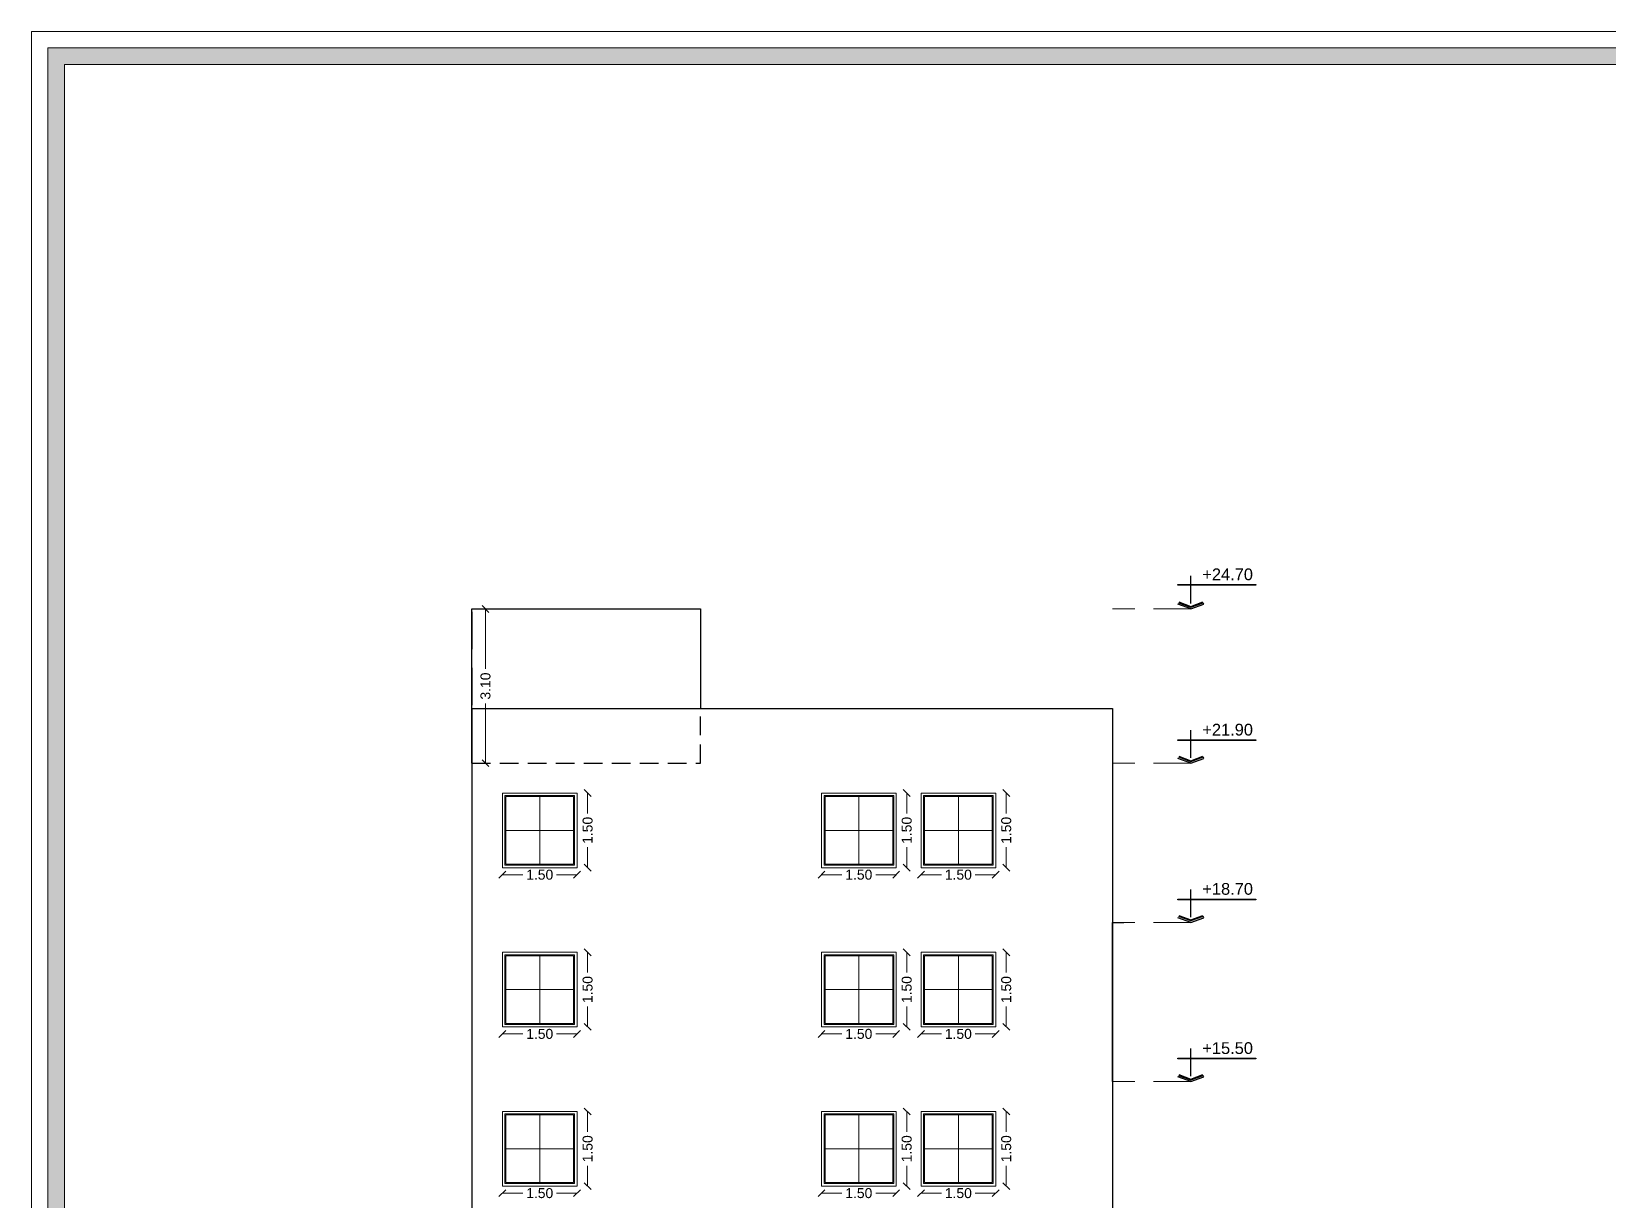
# Model space of a CAD drawing. Header units: metres. Extents: x -355 to 973, y -73 to 238.
# Drawn here: x 906.64 to 938.33, y 202.19 to 225.69 of the extents above; entities that cross this region are included whole.
import ezdxf

# ---------------------------------------------------------------- set-up
doc = ezdxf.new("R2010")
doc.units = ezdxf.units.M
doc.header["$LTSCALE"] = 3
doc.header["$MEASUREMENT"] = 0
for name, pattern in [('202$0$HIDDEN', [0.375, 0.25, -0.125]), ('DASHED2', [0.375, 0.25, -0.125]), ('HIDDEN2', [0.1875, 0.125, -0.0625])]:
    doc.linetypes.add(name, pattern=pattern)
for name, color, linetype, lineweight in [('.....13', 7, 'DASHED2', 13), ('05', 21, 'Continuous', 5), ('09', 120, 'Continuous', 9)]:
    doc.layers.add(name, color=color, linetype=linetype, lineweight=lineweight)
doc.styles.get("Standard").update_dxf_attribs({"font": 'arial.ttf'})
doc.dimstyles.new('ahmad', dxfattribs={"dimtxt": 0.2, "dimasz": 0.1375, "dimexe": 0, "dimexo": 0.0625, "dimgap": 0.09, "dimtad": 0, "dimzin": 0, "dimdsep": 46, "dimtxsty": 'Standard', "dimblk": 'OBLIQUE', "dimcen": 0.09, "dimclrd": 245, "dimclrt": 61, "dimadec": 0, "dimazin": 0, "dimtfac": 1, "dimtofl": 0, "dimtmove": 0, "dimatfit": 3, "dimldrblk": 'OBLIQUE', "dimfxl": 0, "dimfxlon": 1, "dimtolj": 1, "dimtzin": 0, "dimlwd": 13, "dimarcsym": 0})

# ---------------------------------------------------------------- blocks, each defined once
blk = doc.blocks.new('asidk')
at = {"layer": '09'}
for p, q in [((128.451, 86.95), (128.451, 85.59)), ((127.771, 86.27), (129.131, 86.27))]:
    blk.add_line(p, q, dxfattribs=at)
for points in [[(129.201, 87.02), (127.701, 87.02), (127.701, 85.52), (129.201, 85.52)], [(129.151, 86.97), (127.751, 86.97), (127.751, 85.57), (129.151, 85.57)], [(129.131, 86.95), (127.771, 86.95), (127.771, 85.59), (129.131, 85.59)]]:
    blk.add_lwpolyline(points, close=True, dxfattribs=at)
blk = doc.blocks.new('_Oblique')
at = {"color": 0, "linetype": 'ByBlock', "lineweight": -2}
blk.add_line((-0.5, -0.5), (0.5, 0.5), dxfattribs=at)
blk = doc.blocks.new('*D1001')
at = {"color": 245, "lineweight": 13, "transparency": 16777216}
for p, q in [((924.515, 202.34), (924.925, 202.34)), ((926.015, 202.34), (925.605, 202.34))]:
    blk.add_line(p, q, dxfattribs=at)
at = {"layer": 'Defpoints', "color": 0, "transparency": 16777216}
for p in [(924.515, 202.482), (924.515, 202.34), (926.015, 202.482)]:
    blk.add_point(p, dxfattribs=at)
at = {"color": 245, "lineweight": 13, "transparency": 16777216, "xscale": 0.1375, "yscale": 0.1375, "zscale": 0.1375, "rotation": 180}
blk.add_blockref('_Oblique', (924.515, 202.34), dxfattribs=at)
at = {"color": 245, "lineweight": 13, "transparency": 16777216, "xscale": 0.1375, "yscale": 0.1375, "zscale": 0.1375}
blk.add_blockref('_Oblique', (926.015, 202.34), dxfattribs=at)
at = {"color": 61, "transparency": 16777216, "insert": (925.265, 202.34), "char_height": 0.2, "attachment_point": 5}
blk.add_mtext('\\A1;1.50', dxfattribs=at)
blk = doc.blocks.new('*D1002')
at = {"color": 245, "lineweight": 13, "transparency": 16777216}
for p, q in [((926.228, 203.982), (926.228, 203.572)), ((926.228, 202.482), (926.228, 202.892))]:
    blk.add_line(p, q, dxfattribs=at)
at = {"layer": 'Defpoints', "color": 0, "transparency": 16777216}
for p in [(926.015, 203.982), (926.228, 203.982), (926.015, 202.482)]:
    blk.add_point(p, dxfattribs=at)
at = {"color": 245, "lineweight": 13, "transparency": 16777216, "xscale": 0.1375, "yscale": 0.1375, "zscale": 0.1375}
for p, rotation in [((926.228, 203.982), 90), ((926.228, 202.482), 270)]:
    blk.add_blockref('_Oblique', p, dxfattribs=dict(at, rotation=rotation))
at = {"color": 61, "transparency": 16777216, "insert": (926.228, 203.232), "char_height": 0.2, "attachment_point": 5, "rotation": 90}
blk.add_mtext('\\A1;1.50', dxfattribs=at)
blk = doc.blocks.new('*D1003')
at = {"color": 245, "lineweight": 13, "transparency": 16777216}
for p, q in [((922.515, 202.34), (922.925, 202.34)), ((924.015, 202.34), (923.605, 202.34))]:
    blk.add_line(p, q, dxfattribs=at)
at = {"layer": 'Defpoints', "color": 0, "transparency": 16777216}
for p in [(922.515, 202.482), (922.515, 202.34), (924.015, 202.482)]:
    blk.add_point(p, dxfattribs=at)
at = {"color": 245, "lineweight": 13, "transparency": 16777216, "xscale": 0.1375, "yscale": 0.1375, "zscale": 0.1375, "rotation": 180}
blk.add_blockref('_Oblique', (922.515, 202.34), dxfattribs=at)
at = {"color": 245, "lineweight": 13, "transparency": 16777216, "xscale": 0.1375, "yscale": 0.1375, "zscale": 0.1375}
blk.add_blockref('_Oblique', (924.015, 202.34), dxfattribs=at)
at = {"color": 61, "transparency": 16777216, "insert": (923.265, 202.34), "char_height": 0.2, "attachment_point": 5}
blk.add_mtext('\\A1;1.50', dxfattribs=at)
blk = doc.blocks.new('*D1004')
at = {"color": 245, "lineweight": 13, "transparency": 16777216}
for p, q in [((924.228, 203.982), (924.228, 203.572)), ((924.228, 202.482), (924.228, 202.892))]:
    blk.add_line(p, q, dxfattribs=at)
at = {"layer": 'Defpoints', "color": 0, "transparency": 16777216}
for p in [(924.015, 203.982), (924.228, 203.982), (924.015, 202.482)]:
    blk.add_point(p, dxfattribs=at)
at = {"color": 245, "lineweight": 13, "transparency": 16777216, "xscale": 0.1375, "yscale": 0.1375, "zscale": 0.1375}
for p, rotation in [((924.228, 203.982), 90), ((924.228, 202.482), 270)]:
    blk.add_blockref('_Oblique', p, dxfattribs=dict(at, rotation=rotation))
at = {"color": 61, "transparency": 16777216, "insert": (924.228, 203.232), "char_height": 0.2, "attachment_point": 5, "rotation": 90}
blk.add_mtext('\\A1;1.50', dxfattribs=at)
blk = doc.blocks.new('*D1005')
at = {"color": 245, "lineweight": 13, "transparency": 16777216}
for p, q in [((916.103, 202.34), (916.513, 202.34)), ((917.603, 202.34), (917.193, 202.34))]:
    blk.add_line(p, q, dxfattribs=at)
at = {"layer": 'Defpoints', "color": 0, "transparency": 16777216}
for p in [(916.103, 202.482), (916.103, 202.34), (917.603, 202.482)]:
    blk.add_point(p, dxfattribs=at)
at = {"color": 245, "lineweight": 13, "transparency": 16777216, "xscale": 0.1375, "yscale": 0.1375, "zscale": 0.1375, "rotation": 180}
blk.add_blockref('_Oblique', (916.103, 202.34), dxfattribs=at)
at = {"color": 245, "lineweight": 13, "transparency": 16777216, "xscale": 0.1375, "yscale": 0.1375, "zscale": 0.1375}
blk.add_blockref('_Oblique', (917.603, 202.34), dxfattribs=at)
at = {"color": 61, "transparency": 16777216, "insert": (916.853, 202.34), "char_height": 0.2, "attachment_point": 5}
blk.add_mtext('\\A1;1.50', dxfattribs=at)
blk = doc.blocks.new('*D1006')
at = {"color": 245, "lineweight": 13, "transparency": 16777216}
for p, q in [((917.816, 203.982), (917.816, 203.572)), ((917.816, 202.482), (917.816, 202.892))]:
    blk.add_line(p, q, dxfattribs=at)
at = {"layer": 'Defpoints', "color": 0, "transparency": 16777216}
for p in [(917.603, 203.982), (917.816, 203.982), (917.603, 202.482)]:
    blk.add_point(p, dxfattribs=at)
at = {"color": 245, "lineweight": 13, "transparency": 16777216, "xscale": 0.1375, "yscale": 0.1375, "zscale": 0.1375}
for p, rotation in [((917.816, 203.982), 90), ((917.816, 202.482), 270)]:
    blk.add_blockref('_Oblique', p, dxfattribs=dict(at, rotation=rotation))
at = {"color": 61, "transparency": 16777216, "insert": (917.816, 203.232), "char_height": 0.2, "attachment_point": 5, "rotation": 90}
blk.add_mtext('\\A1;1.50', dxfattribs=at)
blk = doc.blocks.new('*D1007')
at = {"color": 245, "lineweight": 13, "transparency": 16777216}
for p, q in [((924.515, 205.54), (924.925, 205.54)), ((926.015, 205.54), (925.605, 205.54))]:
    blk.add_line(p, q, dxfattribs=at)
at = {"layer": 'Defpoints', "color": 0, "transparency": 16777216}
for p in [(924.515, 205.682), (926.015, 205.682), (924.515, 205.54)]:
    blk.add_point(p, dxfattribs=at)
at = {"color": 245, "lineweight": 13, "transparency": 16777216, "xscale": 0.1375, "yscale": 0.1375, "zscale": 0.1375, "rotation": 180}
blk.add_blockref('_Oblique', (924.515, 205.54), dxfattribs=at)
at = {"color": 245, "lineweight": 13, "transparency": 16777216, "xscale": 0.1375, "yscale": 0.1375, "zscale": 0.1375}
blk.add_blockref('_Oblique', (926.015, 205.54), dxfattribs=at)
at = {"color": 61, "transparency": 16777216, "insert": (925.265, 205.54), "char_height": 0.2, "attachment_point": 5}
blk.add_mtext('\\A1;1.50', dxfattribs=at)
blk = doc.blocks.new('*D1008')
at = {"color": 245, "lineweight": 13, "transparency": 16777216}
for p, q in [((926.228, 207.182), (926.228, 206.772)), ((926.228, 205.682), (926.228, 206.092))]:
    blk.add_line(p, q, dxfattribs=at)
at = {"layer": 'Defpoints', "color": 0, "transparency": 16777216}
for p in [(926.015, 207.182), (926.228, 207.182), (926.015, 205.682)]:
    blk.add_point(p, dxfattribs=at)
at = {"color": 245, "lineweight": 13, "transparency": 16777216, "xscale": 0.1375, "yscale": 0.1375, "zscale": 0.1375}
for p, rotation in [((926.228, 207.182), 90), ((926.228, 205.682), 270)]:
    blk.add_blockref('_Oblique', p, dxfattribs=dict(at, rotation=rotation))
at = {"color": 61, "transparency": 16777216, "insert": (926.228, 206.432), "char_height": 0.2, "attachment_point": 5, "rotation": 90}
blk.add_mtext('\\A1;1.50', dxfattribs=at)
blk = doc.blocks.new('*D1009')
at = {"color": 245, "lineweight": 13, "transparency": 16777216}
for p, q in [((922.515, 205.54), (922.925, 205.54)), ((924.015, 205.54), (923.605, 205.54))]:
    blk.add_line(p, q, dxfattribs=at)
at = {"layer": 'Defpoints', "color": 0, "transparency": 16777216}
for p in [(922.515, 205.682), (924.015, 205.682), (922.515, 205.54)]:
    blk.add_point(p, dxfattribs=at)
at = {"color": 245, "lineweight": 13, "transparency": 16777216, "xscale": 0.1375, "yscale": 0.1375, "zscale": 0.1375, "rotation": 180}
blk.add_blockref('_Oblique', (922.515, 205.54), dxfattribs=at)
at = {"color": 245, "lineweight": 13, "transparency": 16777216, "xscale": 0.1375, "yscale": 0.1375, "zscale": 0.1375}
blk.add_blockref('_Oblique', (924.015, 205.54), dxfattribs=at)
at = {"color": 61, "transparency": 16777216, "insert": (923.265, 205.54), "char_height": 0.2, "attachment_point": 5}
blk.add_mtext('\\A1;1.50', dxfattribs=at)
blk = doc.blocks.new('*D1010')
at = {"color": 245, "lineweight": 13, "transparency": 16777216}
for p, q in [((924.228, 207.182), (924.228, 206.772)), ((924.228, 205.682), (924.228, 206.092))]:
    blk.add_line(p, q, dxfattribs=at)
at = {"layer": 'Defpoints', "color": 0, "transparency": 16777216}
for p in [(924.015, 207.182), (924.228, 207.182), (924.015, 205.682)]:
    blk.add_point(p, dxfattribs=at)
at = {"color": 245, "lineweight": 13, "transparency": 16777216, "xscale": 0.1375, "yscale": 0.1375, "zscale": 0.1375}
for p, rotation in [((924.228, 207.182), 90), ((924.228, 205.682), 270)]:
    blk.add_blockref('_Oblique', p, dxfattribs=dict(at, rotation=rotation))
at = {"color": 61, "transparency": 16777216, "insert": (924.228, 206.432), "char_height": 0.2, "attachment_point": 5, "rotation": 90}
blk.add_mtext('\\A1;1.50', dxfattribs=at)
blk = doc.blocks.new('*D1011')
at = {"color": 245, "lineweight": 13, "transparency": 16777216}
for p, q in [((916.103, 205.54), (916.513, 205.54)), ((917.603, 205.54), (917.193, 205.54))]:
    blk.add_line(p, q, dxfattribs=at)
at = {"layer": 'Defpoints', "color": 0, "transparency": 16777216}
for p in [(916.103, 205.682), (917.603, 205.682), (916.103, 205.54)]:
    blk.add_point(p, dxfattribs=at)
at = {"color": 245, "lineweight": 13, "transparency": 16777216, "xscale": 0.1375, "yscale": 0.1375, "zscale": 0.1375, "rotation": 180}
blk.add_blockref('_Oblique', (916.103, 205.54), dxfattribs=at)
at = {"color": 245, "lineweight": 13, "transparency": 16777216, "xscale": 0.1375, "yscale": 0.1375, "zscale": 0.1375}
blk.add_blockref('_Oblique', (917.603, 205.54), dxfattribs=at)
at = {"color": 61, "transparency": 16777216, "insert": (916.853, 205.54), "char_height": 0.2, "attachment_point": 5}
blk.add_mtext('\\A1;1.50', dxfattribs=at)
blk = doc.blocks.new('*D1012')
at = {"color": 245, "lineweight": 13, "transparency": 16777216}
for p, q in [((917.816, 207.182), (917.816, 206.772)), ((917.816, 205.682), (917.816, 206.092))]:
    blk.add_line(p, q, dxfattribs=at)
at = {"layer": 'Defpoints', "color": 0, "transparency": 16777216}
for p in [(917.603, 207.182), (917.816, 207.182), (917.603, 205.682)]:
    blk.add_point(p, dxfattribs=at)
at = {"color": 245, "lineweight": 13, "transparency": 16777216, "xscale": 0.1375, "yscale": 0.1375, "zscale": 0.1375}
for p, rotation in [((917.816, 207.182), 90), ((917.816, 205.682), 270)]:
    blk.add_blockref('_Oblique', p, dxfattribs=dict(at, rotation=rotation))
at = {"color": 61, "transparency": 16777216, "insert": (917.816, 206.432), "char_height": 0.2, "attachment_point": 5, "rotation": 90}
blk.add_mtext('\\A1;1.50', dxfattribs=at)
blk = doc.blocks.new('*D995')
at = {"color": 245, "lineweight": 13, "transparency": 16777216}
for p, q in [((924.515, 208.74), (924.925, 208.74)), ((926.015, 208.74), (925.605, 208.74))]:
    blk.add_line(p, q, dxfattribs=at)
at = {"layer": 'Defpoints', "color": 0, "transparency": 16777216}
for p in [(924.515, 208.882), (926.015, 208.882), (924.515, 208.74)]:
    blk.add_point(p, dxfattribs=at)
at = {"color": 245, "lineweight": 13, "transparency": 16777216, "xscale": 0.1375, "yscale": 0.1375, "zscale": 0.1375, "rotation": 180}
blk.add_blockref('_Oblique', (924.515, 208.74), dxfattribs=at)
at = {"color": 245, "lineweight": 13, "transparency": 16777216, "xscale": 0.1375, "yscale": 0.1375, "zscale": 0.1375}
blk.add_blockref('_Oblique', (926.015, 208.74), dxfattribs=at)
at = {"color": 61, "transparency": 16777216, "insert": (925.265, 208.74), "char_height": 0.2, "attachment_point": 5}
blk.add_mtext('\\A1;1.50', dxfattribs=at)
blk = doc.blocks.new('*D996')
at = {"color": 245, "lineweight": 13, "transparency": 16777216}
for p, q in [((926.228, 210.382), (926.228, 209.972)), ((926.228, 208.882), (926.228, 209.292))]:
    blk.add_line(p, q, dxfattribs=at)
at = {"layer": 'Defpoints', "color": 0, "transparency": 16777216}
for p in [(926.015, 210.382), (926.228, 210.382), (926.015, 208.882)]:
    blk.add_point(p, dxfattribs=at)
at = {"color": 245, "lineweight": 13, "transparency": 16777216, "xscale": 0.1375, "yscale": 0.1375, "zscale": 0.1375}
for p, rotation in [((926.228, 210.382), 90), ((926.228, 208.882), 270)]:
    blk.add_blockref('_Oblique', p, dxfattribs=dict(at, rotation=rotation))
at = {"color": 61, "transparency": 16777216, "insert": (926.228, 209.632), "char_height": 0.2, "attachment_point": 5, "rotation": 90}
blk.add_mtext('\\A1;1.50', dxfattribs=at)
blk = doc.blocks.new('*D997')
at = {"color": 245, "lineweight": 13, "transparency": 16777216}
for p, q in [((922.515, 208.74), (922.925, 208.74)), ((924.015, 208.74), (923.605, 208.74))]:
    blk.add_line(p, q, dxfattribs=at)
at = {"layer": 'Defpoints', "color": 0, "transparency": 16777216}
for p in [(922.515, 208.882), (924.015, 208.882), (922.515, 208.74)]:
    blk.add_point(p, dxfattribs=at)
at = {"color": 245, "lineweight": 13, "transparency": 16777216, "xscale": 0.1375, "yscale": 0.1375, "zscale": 0.1375, "rotation": 180}
blk.add_blockref('_Oblique', (922.515, 208.74), dxfattribs=at)
at = {"color": 245, "lineweight": 13, "transparency": 16777216, "xscale": 0.1375, "yscale": 0.1375, "zscale": 0.1375}
blk.add_blockref('_Oblique', (924.015, 208.74), dxfattribs=at)
at = {"color": 61, "transparency": 16777216, "insert": (923.265, 208.74), "char_height": 0.2, "attachment_point": 5}
blk.add_mtext('\\A1;1.50', dxfattribs=at)
blk = doc.blocks.new('*D998')
at = {"color": 245, "lineweight": 13, "transparency": 16777216}
for p, q in [((924.228, 210.382), (924.228, 209.972)), ((924.228, 208.882), (924.228, 209.292))]:
    blk.add_line(p, q, dxfattribs=at)
at = {"layer": 'Defpoints', "color": 0, "transparency": 16777216}
for p in [(924.015, 210.382), (924.228, 210.382), (924.015, 208.882)]:
    blk.add_point(p, dxfattribs=at)
at = {"color": 245, "lineweight": 13, "transparency": 16777216, "xscale": 0.1375, "yscale": 0.1375, "zscale": 0.1375}
for p, rotation in [((924.228, 210.382), 90), ((924.228, 208.882), 270)]:
    blk.add_blockref('_Oblique', p, dxfattribs=dict(at, rotation=rotation))
at = {"color": 61, "transparency": 16777216, "insert": (924.228, 209.632), "char_height": 0.2, "attachment_point": 5, "rotation": 90}
blk.add_mtext('\\A1;1.50', dxfattribs=at)
blk = doc.blocks.new('*D999')
at = {"color": 245, "lineweight": 13, "transparency": 16777216}
for p, q in [((916.103, 208.74), (916.513, 208.74)), ((917.603, 208.74), (917.193, 208.74))]:
    blk.add_line(p, q, dxfattribs=at)
at = {"layer": 'Defpoints', "color": 0, "transparency": 16777216}
for p in [(916.103, 208.882), (917.603, 208.882), (916.103, 208.74)]:
    blk.add_point(p, dxfattribs=at)
at = {"color": 245, "lineweight": 13, "transparency": 16777216, "xscale": 0.1375, "yscale": 0.1375, "zscale": 0.1375, "rotation": 180}
blk.add_blockref('_Oblique', (916.103, 208.74), dxfattribs=at)
at = {"color": 245, "lineweight": 13, "transparency": 16777216, "xscale": 0.1375, "yscale": 0.1375, "zscale": 0.1375}
blk.add_blockref('_Oblique', (917.603, 208.74), dxfattribs=at)
at = {"color": 61, "transparency": 16777216, "insert": (916.853, 208.74), "char_height": 0.2, "attachment_point": 5}
blk.add_mtext('\\A1;1.50', dxfattribs=at)
blk = doc.blocks.new('*D1000')
at = {"color": 245, "lineweight": 13, "transparency": 16777216}
for p, q in [((917.816, 210.382), (917.816, 209.972)), ((917.816, 208.882), (917.816, 209.292))]:
    blk.add_line(p, q, dxfattribs=at)
at = {"layer": 'Defpoints', "color": 0, "transparency": 16777216}
for p in [(917.603, 210.382), (917.816, 210.382), (917.603, 208.882)]:
    blk.add_point(p, dxfattribs=at)
at = {"color": 245, "lineweight": 13, "transparency": 16777216, "xscale": 0.1375, "yscale": 0.1375, "zscale": 0.1375}
for p, rotation in [((917.816, 210.382), 90), ((917.816, 208.882), 270)]:
    blk.add_blockref('_Oblique', p, dxfattribs=dict(at, rotation=rotation))
at = {"color": 61, "transparency": 16777216, "insert": (917.816, 209.632), "char_height": 0.2, "attachment_point": 5, "rotation": 90}
blk.add_mtext('\\A1;1.50', dxfattribs=at)
blk = doc.blocks.new('*D1038')
at = {"color": 245, "lineweight": 13, "transparency": 16777216}
for p, q in [((915.764, 214.082), (915.764, 212.881)), ((915.764, 210.982), (915.764, 212.182))]:
    blk.add_line(p, q, dxfattribs=at)
at = {"layer": 'Defpoints', "color": 0, "transparency": 16777216}
for p in [(915.487, 214.082), (915.764, 214.082), (915.487, 210.982)]:
    blk.add_point(p, dxfattribs=at)
at = {"color": 245, "lineweight": 13, "transparency": 16777216, "xscale": 0.1375, "yscale": 0.1375, "zscale": 0.1375}
for p, rotation in [((915.764, 214.082), 90), ((915.764, 210.982), 270)]:
    blk.add_blockref('_Oblique', p, dxfattribs=dict(at, rotation=rotation))
at = {"color": 61, "transparency": 16777216, "insert": (915.764, 212.532), "char_height": 0.2, "attachment_point": 5, "rotation": 90}
blk.add_mtext('\\A1;3.10', dxfattribs=at)

msp = doc.modelspace()

# ---------------------------------------------------------------- hatches: boundary and pattern name
at = {"lineweight": -3}
for points in [[(929.937, 214.082), (930.197, 214.177), (930.186, 214.208), (929.937, 214.117), (929.688, 214.208), (929.677, 214.177)], [(929.937, 210.982), (930.197, 211.077), (930.186, 211.108), (929.937, 211.017), (929.688, 211.108), (929.677, 211.077)], [(929.937, 210.982), (930.197, 211.077), (930.186, 211.108), (929.937, 211.017), (929.688, 211.108), (929.677, 211.077)], [(929.937, 207.782), (930.197, 207.877), (930.186, 207.908), (929.937, 207.817), (929.688, 207.908), (929.677, 207.877)], [(929.937, 204.582), (930.197, 204.677), (930.186, 204.708), (929.937, 204.617), (929.688, 204.708), (929.677, 204.677)]]:
    msp.add_hatch(color=256, dxfattribs=at).paths.add_polyline_path(points)
at = {"layer": '05'}
h = msp.add_hatch(color=256, dxfattribs=at)
h.paths.add_polyline_path([(972.557, 225.357), (972.557, 179.82), (906.972, 179.82), (906.972, 225.357)])
h.paths.add_polyline_path([(972.226, 180.15), (907.303, 180.15), (907.303, 225.026), (972.226, 225.026)], flags=16)

# ---------------------------------------------------------------- linework, layer by layer
at = {"layer": '.....13'}
for p, q in [((929.937, 214.082), (928.364, 214.082)), ((929.937, 210.982), (928.364, 210.982)), ((929.937, 210.982), (928.364, 210.982)), ((929.937, 207.782), (928.364, 207.782)), ((929.937, 204.582), (928.364, 204.582))]:
    msp.add_line(p, q, dxfattribs=at)
at = {"lineweight": -3}
for p, q in [((929.678, 214.573), (931.246, 214.573)), ((929.937, 214.189), (929.937, 214.745)), ((929.688, 214.208), (929.937, 214.117)), ((929.693, 214.222), (929.937, 214.132)), ((929.937, 214.132), (930.181, 214.222)), ((929.937, 214.117), (930.186, 214.208)), ((930.197, 214.177), (930.186, 214.208)), ((929.937, 214.082), (929.677, 214.177)), ((929.937, 214.082), (930.197, 214.177)), ((929.678, 211.451), (931.246, 211.451)), ((929.678, 211.451), (931.246, 211.451)), ((929.937, 211.089), (929.937, 211.645)), ((929.937, 211.089), (929.937, 211.645)), ((929.937, 210.982), (929.677, 211.077)), ((929.937, 210.982), (929.677, 211.077)), ((929.688, 211.108), (929.937, 211.017)), ((929.688, 211.108), (929.937, 211.017)), ((929.693, 211.122), (929.937, 211.032)), ((929.693, 211.122), (929.937, 211.032)), ((929.937, 211.032), (930.181, 211.122)), ((929.937, 211.032), (930.181, 211.122)), ((929.937, 211.017), (930.186, 211.108)), ((929.937, 211.017), (930.186, 211.108)), ((929.937, 210.982), (930.197, 211.077)), ((929.937, 210.982), (930.197, 211.077)), ((930.197, 211.077), (930.186, 211.108)), ((930.197, 211.077), (930.186, 211.108)), ((929.678, 208.251), (931.246, 208.251)), ((929.937, 207.889), (929.937, 208.445)), ((929.937, 207.782), (929.677, 207.877)), ((929.688, 207.908), (929.937, 207.817)), ((929.693, 207.922), (929.937, 207.832)), ((929.937, 207.832), (930.181, 207.922)), ((929.937, 207.817), (930.186, 207.908)), ((929.937, 207.782), (930.197, 207.877)), ((930.197, 207.877), (930.186, 207.908)), ((929.678, 205.051), (931.246, 205.051)), ((929.937, 204.689), (929.937, 205.245)), ((929.688, 204.708), (929.937, 204.617)), ((929.693, 204.722), (929.937, 204.632)), ((929.937, 204.632), (930.181, 204.722)), ((929.937, 204.617), (930.186, 204.708)), ((930.197, 204.677), (930.186, 204.708)), ((929.937, 204.582), (929.677, 204.677)), ((929.937, 204.582), (930.197, 204.677))]:
    msp.add_line(p, q, dxfattribs=at)
for p, q in [((915.487, 213.782), (915.487, 214.082)), ((915.487, 214.082), (920.087, 214.082)), ((915.487, 212.082), (915.487, 214.082)), ((915.487, 212.082), (915.487, 214.022)), ((920.087, 214.082), (920.087, 212.082)), ((915.487, 213.482), (915.487, 213.782)), ((915.487, 210.982), (915.487, 213.482)), ((915.487, 212.082), (928.364, 212.082)), ((915.487, 212.082), (915.487, 190.182)), ((915.487, 212.082), (915.487, 190.182)), ((915.487, 212.082), (915.487, 189.082)), ((928.364, 212.082), (928.364, 189.082)), ((915.487, 210.982), (915.487, 189.082)), ((928.364, 204.582), (928.364, 207.782)), ((928.364, 207.782), (928.589, 207.782))]:
    msp.add_line(p, q)
at = {"linetype": '202$0$HIDDEN'}
msp.add_line((915.487, 214.022), (915.487, 211.522), dxfattribs=at)
at = {"linetype": 'HIDDEN2'}
for p, q in [((920.087, 210.982), (920.087, 212.082)), ((915.487, 210.982), (920.087, 210.982))]:
    msp.add_line(p, q, dxfattribs=at)
at = {"lineweight": -3}
for points in [[(929.678, 214.573), (931.246, 214.573), (931.246, 214.558), (929.678, 214.558)], [(929.678, 211.451), (931.246, 211.451), (931.246, 211.437), (929.678, 211.437)], [(929.678, 211.451), (931.246, 211.451), (931.246, 211.437), (929.678, 211.437)], [(929.678, 208.251), (931.246, 208.251), (931.246, 208.237), (929.678, 208.237)], [(929.678, 205.051), (931.246, 205.051), (931.246, 205.037), (929.678, 205.037)]]:
    msp.add_lwpolyline(points, close=True, dxfattribs=at)
at = {"layer": '05'}
for points in [[(972.888, 225.687), (906.641, 225.687), (906.641, 179.489), (972.888, 179.489)], [(972.557, 225.357), (906.972, 225.357), (906.972, 179.82), (972.557, 179.82)], [(972.226, 225.026), (907.303, 225.026), (907.303, 180.15), (972.226, 180.15)]]:
    msp.add_lwpolyline(points, close=True, dxfattribs=at)

# ---------------------------------------------------------------- block references
at = {"xscale": -1}
for p in [(1045.304, 123.362), (1051.717, 123.362), (1053.717, 123.362), (1045.304, 120.162), (1051.717, 120.162), (1053.717, 120.162), (1045.304, 116.962), (1051.717, 116.962), (1053.717, 116.962)]:
    msp.add_blockref('asidk', p, dxfattribs=at)

# ---------------------------------------------------------------- texts
at = {"lineweight": -3, "char_height": 0.2359, "width": 1.81395, "attachment_point": 1}
for s, insert in [('+24.70', (930.168, 214.896)), ('+21.90', (930.168, 211.774)), ('+18.70', (930.168, 208.574)), ('+15.50', (930.168, 205.374))]:
    msp.add_mtext(s, dxfattribs=dict(at, insert=insert))

# ---------------------------------------------------------------- dimensions: what is measured, and where the dimension line sits
for base, p1, p2, picture, middle in [((915.764, 214.082), (915.487, 210.982), (915.487, 214.082), '*D1038', (915.764, 212.532)), ((917.816, 210.382), (917.603, 208.882), (917.603, 210.382), '*D1000', (917.816, 209.632)), ((924.228, 210.382), (924.015, 208.882), (924.015, 210.382), '*D998', (924.228, 209.632)), ((926.228, 210.382), (926.015, 208.882), (926.015, 210.382), '*D996', (926.228, 209.632)), ((917.816, 207.182), (917.603, 205.682), (917.603, 207.182), '*D1012', (917.816, 206.432)), ((924.228, 207.182), (924.015, 205.682), (924.015, 207.182), '*D1010', (924.228, 206.432)), ((926.228, 207.182), (926.015, 205.682), (926.015, 207.182), '*D1008', (926.228, 206.432)), ((917.816, 203.982), (917.603, 202.482), (917.603, 203.982), '*D1006', (917.816, 203.232)), ((924.228, 203.982), (924.015, 202.482), (924.015, 203.982), '*D1004', (924.228, 203.232)), ((926.228, 203.982), (926.015, 202.482), (926.015, 203.982), '*D1002', (926.228, 203.232))]:
    dim = msp.add_linear_dim(base=base, p1=p1, p2=p2, angle=90, dimstyle='ahmad')
    dim.commit()
    dim.dimension.update_dxf_attribs({"geometry": picture, "text_midpoint": middle})
for base, p1, p2, picture, middle in [((916.103, 208.74), (917.603, 208.882), (916.103, 208.882), '*D999', (916.853, 208.74)), ((922.515, 208.74), (924.015, 208.882), (922.515, 208.882), '*D997', (923.265, 208.74)), ((924.515, 208.74), (926.015, 208.882), (924.515, 208.882), '*D995', (925.265, 208.74)), ((916.103, 205.54), (917.603, 205.682), (916.103, 205.682), '*D1011', (916.853, 205.54)), ((922.515, 205.54), (924.015, 205.682), (922.515, 205.682), '*D1009', (923.265, 205.54)), ((924.515, 205.54), (926.015, 205.682), (924.515, 205.682), '*D1007', (925.265, 205.54)), ((916.103, 202.34), (917.603, 202.482), (916.103, 202.482), '*D1005', (916.853, 202.34)), ((922.515, 202.34), (924.015, 202.482), (922.515, 202.482), '*D1003', (923.265, 202.34)), ((924.515, 202.34), (926.015, 202.482), (924.515, 202.482), '*D1001', (925.265, 202.34))]:
    dim = msp.add_linear_dim(base=base, p1=p1, p2=p2, dimstyle='ahmad')
    dim.commit()
    dim.dimension.update_dxf_attribs({"geometry": picture, "text_midpoint": middle})

doc.saveas('drawing.dxf')
